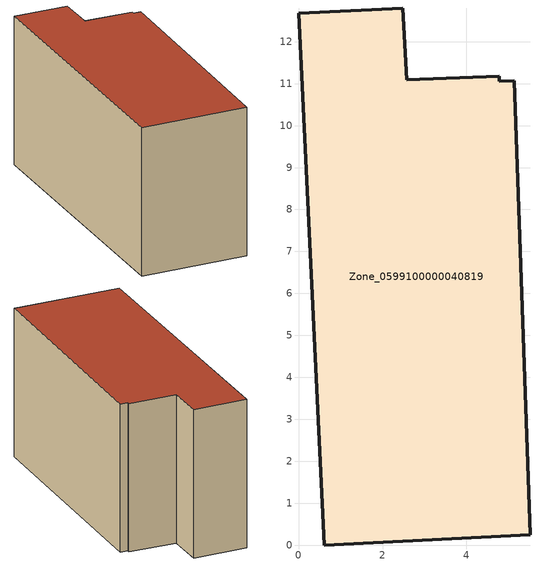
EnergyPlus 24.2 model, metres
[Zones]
Zone_0599100000040819
 floor ground (C_G): 5.13,11.07 5.52,0.25 0.61,0 0,12.68 2.48,12.8 2.58,11.09 4.78,11.18 4.78,11.06 z0
 wall outside (C_F): 0.61,0 5.52,0.25 5.13,11.07 4.78,11.06 4.78,11.18 2.58,11.09 2.48,12.8 0,12.68 0.61,0 z0:6.88
 roof outside (C_R): 5.52,0.25 5.13,11.07 4.78,11.06 4.78,11.18 2.58,11.09 2.48,12.8 0,12.68 0.61,0 z6.88
[BUILDING]
Pand.0599100000040819: North Axis=0; Terrain=City; Loads Convergence Tolerance Value=0.04; Temperature Convergence Tolerance Value=0.4; Solar Distribution=FullExterior; Maximum Number of Warmup Days=25; Minimum Number of Warmup Days=1
[Site:Location]
Rotterdam.The.Hague.AP_ZH_NLD Design_Conditions: Latitude=51.96; Longitude=4.45; Time Zone=1; Elevation=-4.5
[SITE:GROUNDTEMPERATURE:BUILDINGSURFACE]
18, 18, 18, 18, 18, 18, 18, 18, 18, 18, 18, 18
[MATERIAL] Thermal Absorptance=0.9; Solar Absorptance=0.7; Visible Absorptance=0.7
Name | Roughness | Thickness | Conductivity | Density | Specific Heat
G.TI.1992-2005 | MediumSmooth | 0.15 | 0.06 | 540 | 1210
F.TI.1992-2005 | Rough | 0.3 | 0.12 | 1920 | 840
R.TI.1992-2005 | MediumRough | 0.2 | 0.08 | 1500 | 1000
[CONSTRUCTION]
C_G: G.TI.1992-2005
C_F: F.TI.1992-2005
C_R: R.TI.1992-2005
[ZONE]
Zone_0599100000040819: Type=1; Multiplier=1; Ceiling Height=Autocalculate; Volume=Autocalculate; Floor Area=autocalculate; Part of Total Floor Area=Yes
[ZONEINFILTRATION:DESIGNFLOWRATE]
Infil_Zone_0599100000040819: Zone or ZoneList or Space or SpaceList=Zone_0599100000040819; Schedule=AlwaysOn; Design Flow Rate Calculation Method=Flow/Area; Flow Rate per Floor Area=0.0015; Constant Term Coefficient=1; Temperature Term Coefficient=0; Velocity Term Coefficient=0; Velocity Squared Term Coefficient=0
[HVACTEMPLATE:ZONE:IDEALLOADSAIRSYSTEM]
Zone_0599100000040819: Maximum Heating Supply Air Temperature=50; Minimum Cooling Supply Air Temperature=13; Maximum Heating Supply Air Humidity Ratio=0.0156; Minimum Cooling Supply Air Humidity Ratio=0.0077; Heating Limit=NoLimit; Cooling Limit=NoLimit; Dehumidification Control Type=ConstantSensibleHeatRatio; Cooling Sensible Heat Ratio=0.7; Dehumidification Setpoint=60; Humidification Control Type=None; Humidification Setpoint=30; Outdoor Air Method=None; Outdoor Air Flow Rate per Person=0.00944; Outdoor Air Flow Rate per Zone Floor Area=0; Outdoor Air Flow Rate per Zone=0; Demand Controlled Ventilation Type=None; Outdoor Air Economizer Type=NoEconomizer; Heat Recovery Type=None; Sensible Heat Recovery Effectiveness=0.7; Latent Heat Recovery Effectiveness=0.65
[ZONECONTROL:THERMOSTAT]
ThermostatControl_Zone_0599100000040819: Zone or ZoneList=Zone_0599100000040819; Control Type Schedule=DualSetpointControlType; Control 1=Thermostat_Zone_0599100000040819; Temperature Difference Between Cutout And Setpoint=0
[THERMOSTATSETPOINT:DUALSETPOINT]
Thermostat_Zone_0599100000040819: Heating Setpoint Temperature Schedule=HeatingSetpoint_Zone_0599100000040819; Cooling Setpoint Temperature Schedule=CoolingSetpoint_Zone_0599100000040819
[SCHEDULE:COMPACT]
HeatingSetpoint_Zone_0599100000040819: Through: 12/31, For: AllDays, Until: 24:00, 21
CoolingSetpoint_Zone_0599100000040819: Through: 12/31, For: AllDays, Until: 24:00, 24
DualSetpointControlType: Through: 12/31, For: AllDays, Until: 24:00, 4
AlwaysOn: Through: 12/31, For: AllDays, Until: 24:00, 1
